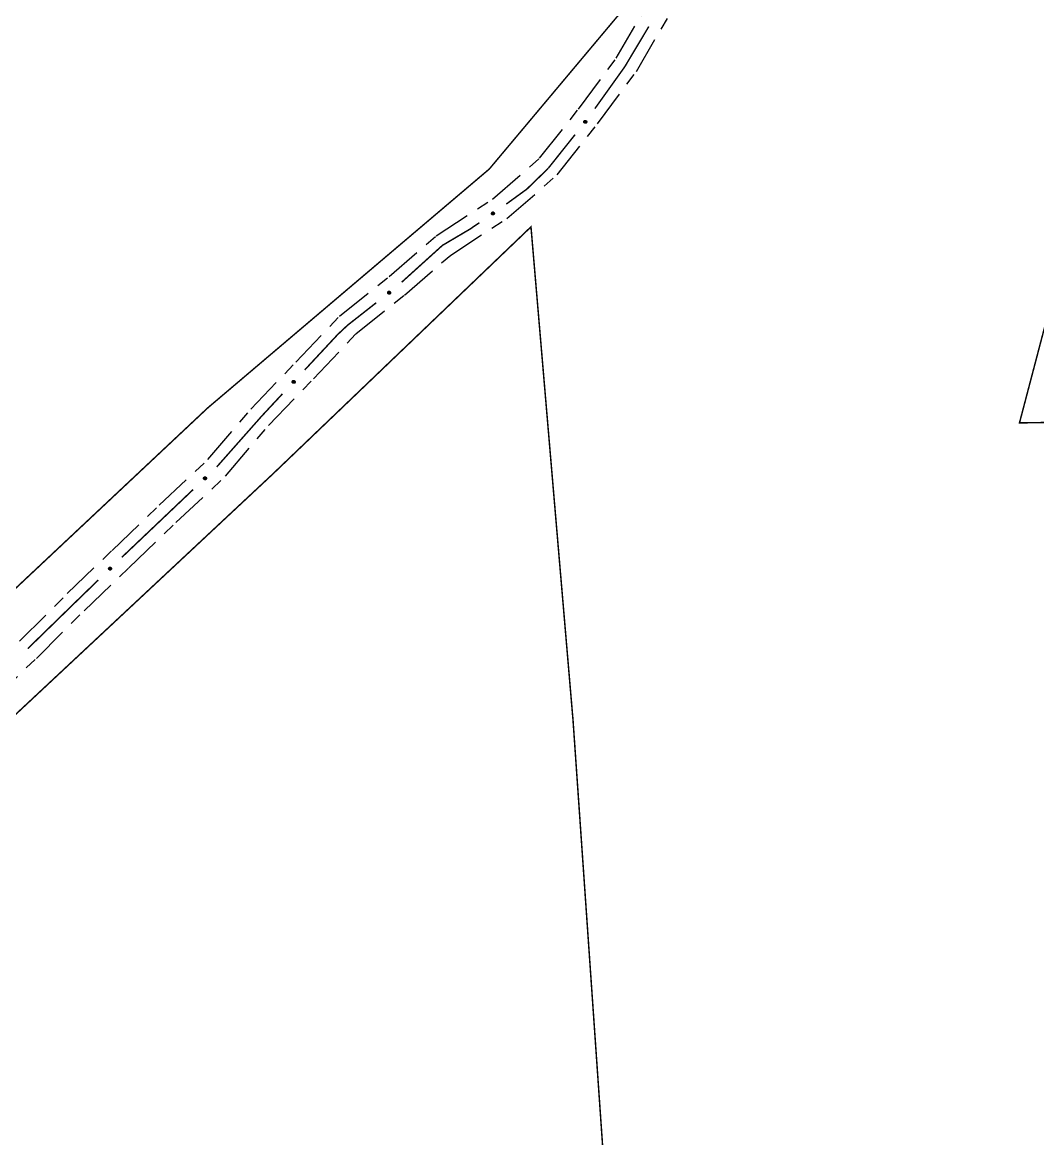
# Model space of a CAD drawing. Extents: x 209066 to 212010, y 4879784 to 4881672.
# Drawn here: x 209954.7 to 210078.7, y 4881148.5 to 4881284.8 of the extents above; entities that cross this region are included whole.
import ezdxf

# ---------------------------------------------------------------- set-up
doc = ezdxf.new("R2010")
doc.units = 0
doc.header["$LTSCALE"] = 1.5
doc.header["$MEASUREMENT"] = 0
doc.linetypes.add('TRACO_12', pattern=[2.5, 2, -0.5])
doc.linetypes.add('TRACO_25', pattern=[8, 3, -1, 1, -1, 1, -1])
for name, color, linetype in [('RU-QUADRA', 210, 'CONTINUOUS'), ('SV-EIXO-RUA-N-PAV', 6, 'CONTINUOUS'), ('SV-RUA-NAO-PAV', 7, 'CONTINUOUS')]:
    doc.layers.add(name, color=color, linetype=linetype)

msp = doc.modelspace()

# ---------------------------------------------------------------- linework, layer by layer
at = {"layer": 'RU-QUADRA', "linetype": 'TRACO_12', "const_width": 0.18, "flags": 128}
for points in [[(210034.315046, 4881332.586503), (210033.258405, 4881300.7899), (210030.119994, 4881288.831251), (210011.744404, 4881266.934061), (210002.536081, 4881259.122518), (209987.531307, 4881246.393771), (209977.351458, 4881237.75807), (209943.618688, 4881206.082325), (209915.564663, 4881180.105826), (209891.78971, 4881158.248776), (209864.888443, 4881202.144841), (209885.244269, 4881219.40247), (209910.158575, 4881246.278958), (209902.291266, 4881255.75018), (209882.923225, 4881232.381156), (209858.948246, 4881211.024058), (209843.507552, 4881235.881836), (209846.698234, 4881244.793803), (209861.760344, 4881286.864135), (209866.418322, 4881299.874444), (209877.693078, 4881338.270075), (209879.727231, 4881342.671596), (209883.691045, 4881351.248539), (209890.229123, 4881362.507172), (209890.603707, 4881362.917928), (209900.386784, 4881373.645721), (209910.504888, 4881380.464729), (209926.142615, 4881384.54388), (209943.88041, 4881385.503305), (209973.877313, 4881380.902993), (210015.373599, 4881368.943155), (210025.472611, 4881366.863106), (210037.511184, 4881366.82279), (210036.954704, 4881362.913693), (210034.453732, 4881345.345147)], [(209908.510429, 4881131.651148), (209898.310052, 4881147.269765), (209931.78278, 4881179.66544), (209985.291336, 4881229.678714), (209999.112942, 4881242.909296), (210016.833574, 4881259.87218), (210019.629838, 4881227.046925), (210021.970035, 4881199.620922), (210032.544247, 4881047.516758), (210017.126917, 4881039.278042), (209980.933662, 4881015.241554), (209959.79243, 4881052.058216), (209942.79317, 4881078.591575), (209926.891045, 4881104.113577)]]:
    msp.add_lwpolyline(points, close=True, dxfattribs=at)
at = {"layer": 'RU-QUADRA', "linetype": 'Continuous', "const_width": 0.18, "flags": 128}
msp.add_lwpolyline([(210086.497129, 4881362.912259), (210073.076969, 4881366.721852), (210068.717812, 4881363.522308), (210060.458844, 4881363.022581), (210045.140534, 4881364.302853), (210045.140534, 4881362.913456), (210045.166685, 4881303.789265), (210061.024974, 4881302.089023), (210091.762139, 4881294.049055), (210076.489864, 4881235.935621), (210081.124591, 4881236.00416)], dxfattribs=at)
at = {"layer": 'SV-EIXO-RUA-N-PAV', "const_width": 0.18}
for points in [[(210031.222032, 4881284.329623), (210028.656812, 4881280.037812)], [(210028.28218, 4881279.411025), (210024.63794, 4881274.309089)], [(210028.656812, 4881280.037812), (210028.28218, 4881279.411025)], [(210022.213619, 4881271.129121), (210019.099268, 4881267.217496)], [(210018.927504, 4881267.001761), (210016.972643, 4881265.104396)], [(210019.099268, 4881267.217496), (210018.927504, 4881267.001761)], [(210016.331104, 4881264.481726), (210013.819195, 4881262.654882)], [(210016.972643, 4881265.104396), (210016.331104, 4881264.481726)], [(210009.704932, 4881259.81431), (210009.381917, 4881259.594385)], [(210010.531531, 4881260.377101), (210009.704932, 4881259.81431)], [(210009.381917, 4881259.594385), (210006.27464, 4881257.758267)], [(210006.02187, 4881257.608903), (210001.045585, 4881253.113087)], [(210006.27464, 4881257.758267), (210006.02187, 4881257.608903)], [(209997.932632, 4881250.603553), (209994.785977, 4881248.134027)], [(209994.452618, 4881247.872403), (209993.302694, 4881246.79435)], [(209994.785977, 4881248.134027), (209994.452618, 4881247.872403)], [(209993.230783, 4881246.726933), (209989.208831, 4881242.40828)], [(209993.302694, 4881246.79435), (209993.230783, 4881246.726933)], [(209986.482744, 4881239.481088), (209984.438179, 4881237.285694)], [(209983.914289, 4881236.723157), (209978.459643, 4881230.558659)], [(209984.438179, 4881237.285694), (209983.914289, 4881236.723157)], [(209975.571783, 4881227.791871), (209972.672679, 4881225.035933)], [(209972.154125, 4881224.542987), (209966.872843, 4881219.525769)], [(209972.672679, 4881225.035933), (209972.154125, 4881224.542987)], [(209963.993599, 4881216.749154), (209961.122646, 4881213.963901)], [(209960.928514, 4881213.775565), (209955.39374, 4881208.38003)], [(209961.122646, 4881213.963901), (209960.928514, 4881213.775565)]]:
    msp.add_lwpolyline(points, dxfattribs=at)
at = {"layer": 'SV-EIXO-RUA-N-PAV'}
for points in [[(210023.634973, 4881272.737611), (210023.641175, 4881272.689097), (210023.636586, 4881272.646134), (210023.622444, 4881272.611402), (210023.601945, 4881272.583969), (210023.577812, 4881272.558266), (210023.547763, 4881272.53772), (210023.509362, 4881272.522303), (210023.46074, 4881272.515739), (210023.417037, 4881272.523334), (210023.382245, 4881272.535376), (210023.352408, 4881272.555105), (210023.327832, 4881272.578967), (210023.307522, 4881272.610885), (210023.292278, 4881272.649954), (210023.286862, 4881272.699005), (210023.29165, 4881272.741094), (210023.306211, 4881272.77433), (210023.326235, 4881272.804199), (210023.351187, 4881272.830145), (210023.380799, 4881272.850143), (210023.420163, 4881272.86542), (210023.468647, 4881272.870125), (210023.510681, 4881272.865828), (210023.544111, 4881272.851738), (210023.573075, 4881272.831363), (210023.599149, 4881272.807471), (210023.62106, 4881272.778126), (210023.634973, 4881272.737611)], [(210012.365448, 4881261.492552), (210012.357006, 4881261.444378), (210012.3399, 4881261.404701), (210012.316108, 4881261.375714), (210012.288404, 4881261.355582), (210012.257742, 4881261.338178), (210012.222957, 4881261.327451), (210012.181713, 4881261.324098), (210012.133328, 4881261.332227), (210012.093834, 4881261.352422), (210012.064168, 4881261.374227), (210012.041512, 4881261.401906), (210012.025104, 4881261.431976), (210012.015157, 4881261.468477), (210012.012166, 4881261.510307), (210012.021518, 4881261.558763), (210012.038555, 4881261.597546), (210012.062304, 4881261.624979), (210012.090275, 4881261.647579), (210012.121791, 4881261.664972), (210012.155998, 4881261.675305), (210012.19812, 4881261.67824), (210012.245823, 4881261.668376), (210012.284699, 4881261.651826), (210012.312457, 4881261.628468), (210012.334088, 4881261.600429), (210012.351918, 4881261.569888), (210012.364157, 4881261.53537), (210012.365448, 4881261.492552)], [(209999.686949, 4881251.840426), (209999.681783, 4881251.791791), (209999.667398, 4881251.751048), (209999.64562, 4881251.72052), (209999.619341, 4881251.698561), (209999.589925, 4881251.679124), (209999.555945, 4881251.66607), (209999.515022, 4881251.659936), (209999.466198, 4881251.664776), (209999.425429, 4881251.682255), (209999.394357, 4881251.702005), (209999.369882, 4881251.728089), (209999.351479, 4881251.756981), (209999.339086, 4881251.792726), (209999.333275, 4881251.834259), (209999.33933, 4881251.883235), (209999.353706, 4881251.923082), (209999.375547, 4881251.952057), (209999.401926, 4881251.976497), (209999.432194, 4881251.995981), (209999.465624, 4881252.008602), (209999.507451, 4881252.014378), (209999.555712, 4881252.007761), (209999.595617, 4881251.993876), (209999.624892, 4881251.972448), (209999.648368, 4881251.945936), (209999.668222, 4881251.91667), (209999.682766, 4881251.883059), (209999.686949, 4881251.840426)], [(209988.024266, 4881240.974807), (209988.026697, 4881240.925959), (209988.018797, 4881240.883479), (209988.002011, 4881240.849946), (209987.979451, 4881240.82418), (209987.953402, 4881240.800421), (209987.921854, 4881240.782261), (209987.882375, 4881240.769861), (209987.833391, 4881240.767079), (209987.790407, 4881240.778031), (209987.75665, 4881240.792729), (209987.72843, 4881240.814706), (209987.705773, 4881240.840398), (209987.687992, 4881240.873792), (209987.675817, 4881240.913923), (209987.674211, 4881240.963246), (209987.682241, 4881241.004838), (209987.699329, 4881241.036848), (209987.721603, 4881241.065079), (209987.748488, 4881241.089017), (209987.779558, 4881241.106664), (209987.819986, 4881241.11885), (209987.868689, 4881241.11979), (209987.910264, 4881241.112255), (209987.942505, 4881241.095621), (209987.969805, 4881241.073066), (209987.993953, 4881241.047229), (209988.013528, 4881241.016277), (209988.024266, 4881240.974807)], [(209977.201314, 4881229.189051), (209977.20077, 4881229.140145), (209977.190301, 4881229.098225), (209977.171506, 4881229.065774), (209977.14742, 4881229.041429), (209977.119974, 4881229.019299), (209977.08738, 4881229.003091), (209977.04722, 4881228.993116), (209976.998157, 4881228.993318), (209976.955919, 4881229.006865), (209976.923119, 4881229.023589), (209976.896287, 4881229.047243), (209976.875235, 4881229.074265), (209976.859519, 4881229.108679), (209976.849808, 4881229.149476), (209976.851205, 4881229.198805), (209976.86175, 4881229.239832), (209976.880754, 4881229.270743), (209976.904704, 4881229.297567), (209976.932995, 4881229.319825), (209976.965082, 4881229.33555), (209977.006176, 4881229.345254), (209977.054846, 4881229.34323), (209977.095885, 4881229.333179), (209977.127054, 4881229.314615), (209977.152932, 4881229.290441), (209977.175464, 4881229.263183), (209977.19312, 4881229.231097), (209977.201314, 4881229.189051)], [(209965.60885, 4881218.162818), (209965.608802, 4881218.113909), (209965.59876, 4881218.071885), (209965.580296, 4881218.039245), (209965.556459, 4881218.014657), (209965.529239, 4881217.992248), (209965.496811, 4881217.97571), (209965.456755, 4881217.965327), (209965.407692, 4881217.965031), (209965.365318, 4881217.978148), (209965.33235, 4881217.994538), (209965.30528, 4881218.017918), (209965.283954, 4881218.044725), (209965.267889, 4881218.078977), (209965.257764, 4881218.119674), (209965.25866, 4881218.169015), (209965.268788, 4881218.210147), (209965.287476, 4881218.241249), (209965.311153, 4881218.268315), (209965.339216, 4881218.290859), (209965.371141, 4881218.306909), (209965.412135, 4881218.31703), (209965.460823, 4881218.315501), (209965.501962, 4881218.305868), (209965.533318, 4881218.287621), (209965.55944, 4881218.263711), (209965.582248, 4881218.236683), (209965.600229, 4881218.204779), (209965.60885, 4881218.162818)]]:
    msp.add_lwpolyline(points, close=True, dxfattribs=at)
for points in [[(210023.380799, 4881272.850143), (210023.286862, 4881272.699005)], [(210023.351187, 4881272.830145), (210023.29165, 4881272.741094)], [(210023.420163, 4881272.86542), (210023.292278, 4881272.649954)], [(210023.363787, 4881272.836353), (210023.29287, 4881272.725374)], [(210023.398912, 4881272.851992), (210023.294039, 4881272.680838)], [(210023.44321, 4881272.863816), (210023.301396, 4881272.63312)], [(210023.468647, 4881272.870125), (210023.307522, 4881272.610885)], [(210023.487529, 4881272.866903), (210023.319802, 4881272.59928)], [(210023.510681, 4881272.865828), (210023.327832, 4881272.578967)], [(210023.524633, 4881272.856547), (210023.341607, 4881272.569709)], [(210023.544111, 4881272.851738), (210023.352408, 4881272.555105)], [(210023.556637, 4881272.839787), (210023.366378, 4881272.548244)], [(210023.573075, 4881272.831363), (210023.382245, 4881272.535376)], [(210023.58461, 4881272.815771), (210023.404134, 4881272.532136)], [(210023.599149, 4881272.807471), (210023.417037, 4881272.523334)], [(210023.607048, 4881272.789186), (210023.442088, 4881272.522848)], [(210023.62106, 4881272.778126), (210023.46074, 4881272.515739)], [(210023.626086, 4881272.75833), (210023.485774, 4881272.52295)], [(210023.634973, 4881272.737611), (210023.509362, 4881272.522303)], [(210023.637278, 4881272.711048), (210023.53284, 4881272.536059)], [(210023.641175, 4881272.689097), (210023.547763, 4881272.53772)], [(210023.638665, 4881272.664594), (210023.56753, 4881272.555533)], [(210023.636586, 4881272.646134), (210023.577812, 4881272.558266)], [(210012.19812, 4881261.67824), (210012.012166, 4881261.510307)], [(210012.245823, 4881261.668376), (210012.015157, 4881261.468477)], [(210012.219658, 4881261.669883), (210012.01589, 4881261.491529)], [(210012.155998, 4881261.675305), (210012.021518, 4881261.558763)], [(210012.173846, 4881261.671707), (210012.022993, 4881261.539285)], [(210012.262903, 4881261.659708), (210012.023449, 4881261.453755)], [(210012.284699, 4881261.651826), (210012.025104, 4881261.431976)], [(210012.135665, 4881261.667171), (210012.035064, 4881261.58217)], [(210012.295276, 4881261.638829), (210012.03552, 4881261.419054)], [(210012.121791, 4881261.664972), (210012.038555, 4881261.597546)], [(210012.312457, 4881261.628468), (210012.041512, 4881261.401906)], [(210012.320882, 4881261.613343), (210012.052823, 4881261.391216)], [(210012.334088, 4881261.600429), (210012.064168, 4881261.374227)], [(210012.340489, 4881261.582122), (210012.084117, 4881261.36465)], [(210012.351918, 4881261.569888), (210012.093834, 4881261.352422)], [(210012.354048, 4881261.550084), (210012.117618, 4881261.34454)], [(210012.364157, 4881261.53537), (210012.133328, 4881261.332227)], [(210012.363095, 4881261.514975), (210012.159375, 4881261.331701)], [(210012.365448, 4881261.492552), (210012.181713, 4881261.324098)], [(210012.359783, 4881261.466498), (210012.208211, 4881261.330285)], [(210012.357006, 4881261.444378), (210012.222957, 4881261.327451)], [(210012.347352, 4881261.421718), (210012.247112, 4881261.338612)], [(210012.3399, 4881261.404701), (210012.257742, 4881261.338178)], [(209999.507451, 4881252.014378), (209999.333275, 4881251.834259)], [(209999.529505, 4881252.007495), (209999.33826, 4881251.815774)], [(209999.555712, 4881252.007761), (209999.339086, 4881251.792726)], [(209999.465624, 4881252.008602), (209999.33933, 4881251.883235)], [(209999.483674, 4881252.006218), (209999.342119, 4881251.863902)], [(209999.573339, 4881252.000267), (209999.348355, 4881251.778599)], [(209999.445887, 4881251.999112), (209999.351263, 4881251.907504)], [(209999.595617, 4881251.993876), (209999.351479, 4881251.756981)], [(209999.432194, 4881251.995981), (209999.353706, 4881251.923082)], [(209999.60705, 4881251.981625), (209999.362745, 4881251.744793)], [(209999.624892, 4881251.972448), (209999.369882, 4881251.728089)], [(209999.63432, 4881251.957928), (209999.38189, 4881251.718188)], [(209999.648368, 4881251.945936), (209999.394357, 4881251.702005)], [(209999.655992, 4881251.928103), (209999.414907, 4881251.693799)], [(209999.668222, 4881251.91667), (209999.425429, 4881251.682255)], [(209999.671686, 4881251.897055), (209999.449692, 4881251.675999)], [(209999.682766, 4881251.883059), (209999.466198, 4881251.664776)], [(209999.683086, 4881251.862638), (209999.492221, 4881251.666012)], [(209999.686949, 4881251.840426), (209999.515022, 4881251.659936)], [(209999.683059, 4881251.814049), (209999.541041, 4881251.667901)], [(209999.681783, 4881251.791791), (209999.555945, 4881251.66607)], [(209999.673683, 4881251.76853), (209999.57929, 4881251.678839)], [(209999.667398, 4881251.751048), (209999.589925, 4881251.679124)], [(209987.779558, 4881241.106664), (209987.674211, 4881240.963246)], [(209987.819986, 4881241.11885), (209987.675817, 4881240.913923)], [(209987.79776, 4881241.107106), (209987.679962, 4881240.944578)], [(209987.76153, 4881241.094231), (209987.682241, 4881240.989071)], [(209987.748488, 4881241.089017), (209987.682241, 4881241.004838)], [(209987.84284, 4881241.115468), (209987.683605, 4881240.896434)], [(209987.868689, 4881241.11979), (209987.687992, 4881240.873792)], [(209987.887264, 4881241.115117), (209987.699338, 4881240.861271)], [(209987.910264, 4881241.112255), (209987.705773, 4881240.840398)], [(209987.923456, 4881241.101923), (209987.718791, 4881240.830102)], [(209987.942505, 4881241.095621), (209987.72843, 4881240.814706)], [(209987.954069, 4881241.082737), (209987.741826, 4881240.806785)], [(209987.969805, 4881241.073066), (209987.75665, 4881240.792729)], [(209987.9801, 4881241.056629), (209987.778224, 4881240.787805)], [(209987.993953, 4881241.047229), (209987.790407, 4881240.778031)], [(209988.000414, 4881241.028388), (209987.815346, 4881240.775609)], [(209988.013528, 4881241.016277), (209987.833391, 4881240.767079)], [(209988.017008, 4881240.996152), (209987.858909, 4881240.772331)], [(209988.024266, 4881240.974807), (209987.882375, 4881240.769861)], [(209988.024509, 4881240.948145), (209987.906847, 4881240.78176)], [(209988.026697, 4881240.925959), (209987.921854, 4881240.782261)], [(209988.022298, 4881240.901724), (209987.94294, 4881240.798492)], [(209988.018797, 4881240.883479), (209987.953402, 4881240.800421)], [(209977.006176, 4881229.345254), (209976.849808, 4881229.149476)], [(209976.965082, 4881229.33555), (209976.851205, 4881229.198805)], [(209976.983277, 4881229.334883), (209976.855809, 4881229.179822)], [(209977.028782, 4881229.340488), (209976.856517, 4881229.131546)], [(209977.054846, 4881229.34323), (209976.859519, 4881229.108679)], [(209976.946331, 4881229.324237), (209976.860791, 4881229.224094)], [(209976.932995, 4881229.319825), (209976.86175, 4881229.239832)], [(209977.073102, 4881229.337435), (209976.870082, 4881229.095491)], [(209977.095885, 4881229.333179), (209976.875235, 4881229.074265)], [(209977.108425, 4881229.322063), (209976.887603, 4881229.063197)], [(209977.127054, 4881229.314615), (209976.896287, 4881229.047243)], [(209977.137813, 4881229.301051), (209976.909177, 4881229.038521)], [(209977.152932, 4881229.290441), (209976.923119, 4881229.023589)], [(209977.162208, 4881229.273408), (209976.944353, 4881229.017362)], [(209977.175464, 4881229.263183), (209976.955919, 4881229.006865)], [(209977.180766, 4881229.243983), (209976.980664, 4881229.00293)], [(209977.19312, 4881229.231097), (209976.998157, 4881228.993318)], [(209977.195369, 4881229.210798), (209977.023947, 4881228.997009)], [(209977.201314, 4881229.189051), (209977.04722, 4881228.993116)], [(209977.199935, 4881229.162424), (209977.07237, 4881229.003504)], [(209977.20077, 4881229.140145), (209977.08738, 4881229.003091)], [(209977.194905, 4881229.116223), (209977.109414, 4881229.018009)], [(209977.190301, 4881229.098225), (209977.119974, 4881229.019299)], [(209965.412135, 4881218.31703), (209965.257764, 4881218.119674)], [(209965.371141, 4881218.306909), (209965.25866, 4881218.169015)], [(209965.389342, 4881218.306428), (209965.263457, 4881218.150079)], [(209965.434788, 4881218.312494), (209965.264655, 4881218.101812)], [(209965.460823, 4881218.315501), (209965.267889, 4881218.078977)], [(209965.352506, 4881218.295406), (209965.267988, 4881218.194399)], [(209965.339216, 4881218.290859), (209965.268788, 4881218.210147)], [(209965.479137, 4881218.309892), (209965.278586, 4881218.065897)], [(209965.501962, 4881218.305868), (209965.283954, 4881218.044725)], [(209965.514614, 4881218.29488), (209965.296434, 4881218.033783)], [(209965.533318, 4881218.287621), (209965.30528, 4881218.017918)], [(209965.544214, 4881218.274167), (209965.318258, 4881218.009328)], [(209965.55944, 4881218.263711), (209965.33235, 4881217.994538)], [(209965.568888, 4881218.246774), (209965.353646, 4881217.988527)], [(209965.582248, 4881218.236683), (209965.365318, 4881217.978148)], [(209965.587745, 4881218.217539), (209965.390102, 4881217.974465)], [(209965.600229, 4881218.204779), (209965.407692, 4881217.965031)], [(209965.602684, 4881218.184503), (209965.433443, 4881217.968984)], [(209965.60885, 4881218.162818), (209965.456755, 4881217.965327)], [(209965.607742, 4881218.136178), (209965.481798, 4881217.975971)], [(209965.608802, 4881218.113909), (209965.496811, 4881217.97571)], [(209965.603181, 4881218.089928), (209965.518692, 4881217.990851)], [(209965.59876, 4881218.071885), (209965.529239, 4881217.992248)]]:
    msp.add_lwpolyline(points, dxfattribs=at)
at = {"layer": 'SV-RUA-NAO-PAV', "linetype": 'TRACO_25'}
for points in [[(209954.387082, 4881209.291698, 6.390655), (209960.2058, 4881215.100928, 6.330475), (209965.684614, 4881220.360224, 6.270295), (209971.443366, 4881225.899484, 6.169995), (209977.382096, 4881231.448737, 6.059665), (209982.610848, 4881237.607945, 6.450835), (209988.129609, 4881243.34719, 6.611315), (209993.448406, 4881248.966453, 6.661465), (209999.507194, 4881253.805779, 6.621345), (210005.266003, 4881258.785097, 6.781825), (210012.124734, 4881263.244442, 6.781825), (210017.883542, 4881268.243759, 6.771795), (210022.632366, 4881274.252996, 6.741705), (210027.251185, 4881280.472213, 6.821945), (210031.389973, 4881287.551353, 6.872095)], [(209950.852712, 4881201.871497, 6.551135), (209956.43955, 4881207.185498, 6.390655), (209962.263038, 4881212.99949, 6.330475), (209967.722111, 4881218.239837, 6.270295), (209973.466612, 4881223.765387, 6.169995), (209979.51393, 4881229.416108, 6.059665), (209984.793667, 4881235.635374, 6.450835), (209990.257313, 4881241.317301, 6.611315), (209995.443461, 4881246.796423, 6.661465), (210001.387198, 4881251.543853, 6.621345), (210007.037368, 4881256.429239, 6.781825), (210013.898557, 4881260.890181, 6.781825), (210020.01966, 4881266.204012, 6.771795), (210024.966888, 4881272.464312, 6.741705), (210029.708288, 4881278.848585, 6.821945), (210034.069224, 4881286.307694, 6.872095)]]:
    msp.add_polyline3d(points, dxfattribs=at)

doc.saveas('drawing.dxf')
